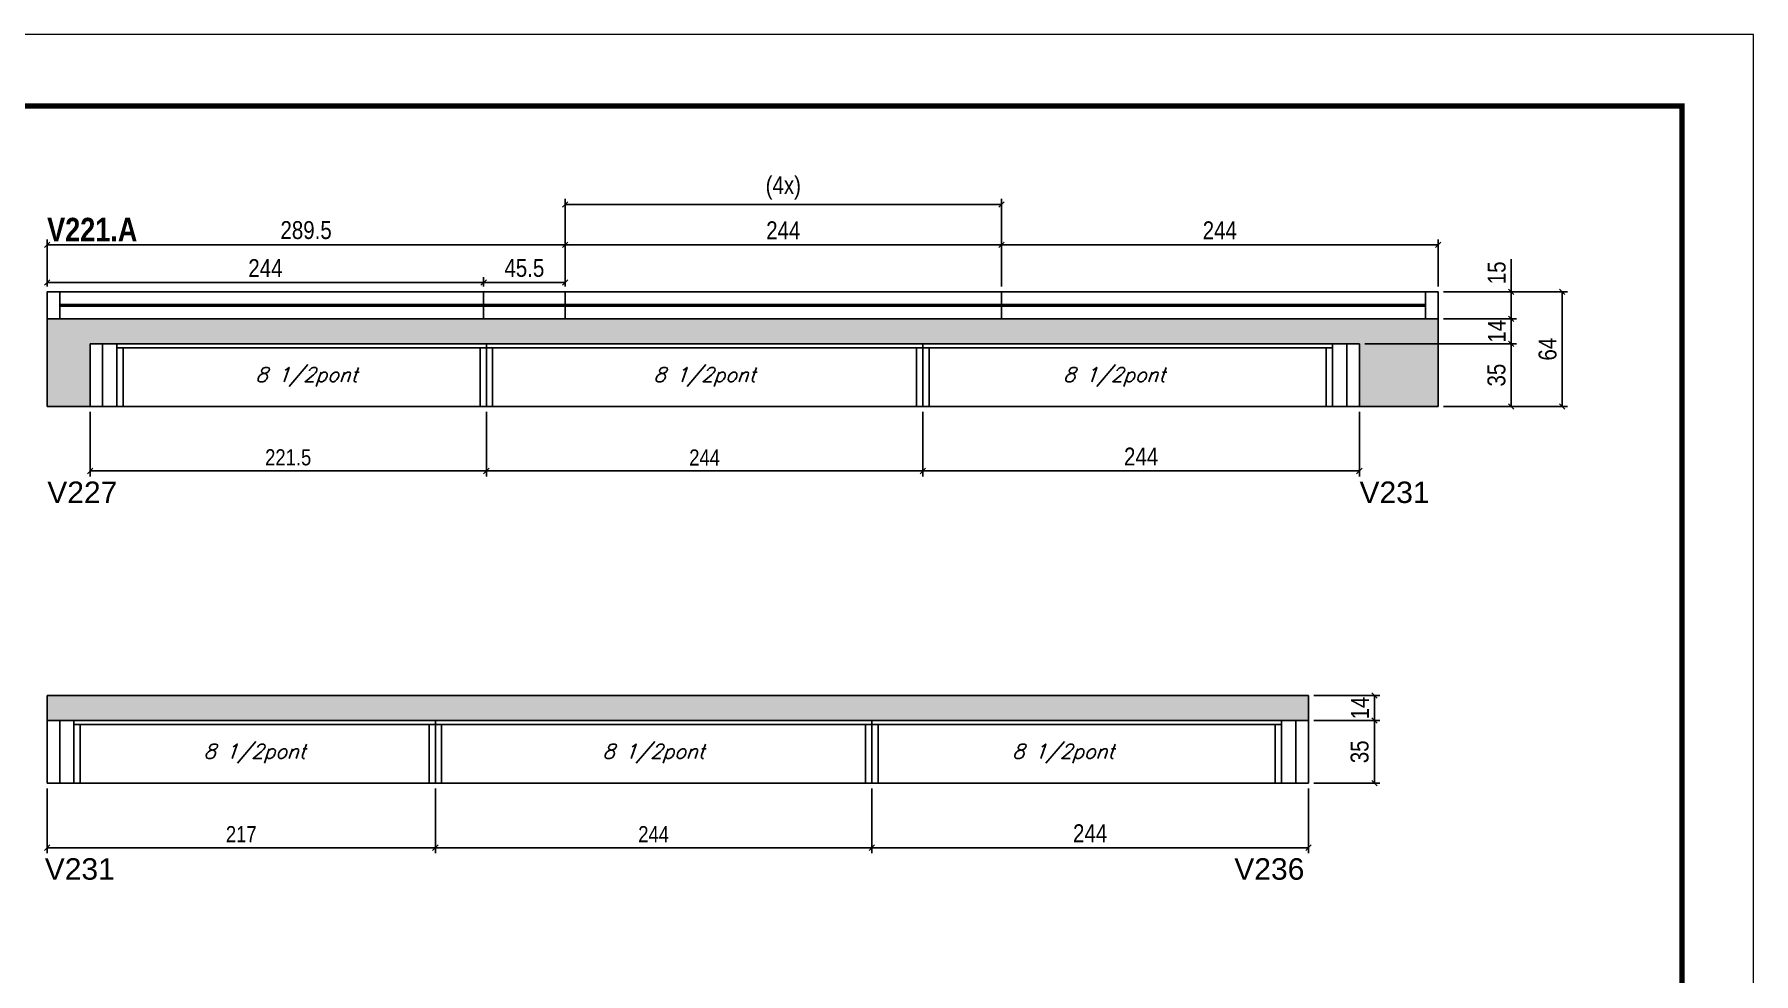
# Model space of a CAD drawing. Extents: x 2603 to 22413, y 1253 to 30260.
# Drawn here: x 7895 to 8856, y 22453 to 22978 of the extents above; entities that cross this region are included whole.
import ezdxf

# ---------------------------------------------------------------- set-up
doc = ezdxf.new("R2010")
doc.units = 0
doc.linetypes.add('DASHED', pattern=[0.75, 0.5, -0.25])
for name, color, linetype in [('5', 5, 'Continuous'), ('COTA', 241, 'Continuous'), ('NOMENCLATURA', 7, 'Continuous'), ('Painéis', 200, 'Continuous'), ('SARR_2.2x7', 40, 'Continuous'), ('SARR_3.5x7', 81, 'Continuous'), ('texto', 7, 'Continuous')]:
    doc.layers.add(name, color=color, linetype=linetype)
doc.layers.add('Folhas', color=255, linetype='Continuous', lineweight=9)
doc.layers.add('SARRAFO DE PRESSAO', color=251, linetype='DASHED', lineweight=9)
doc.styles.add('COTA TECNICA', font='techl___.ttf', dxfattribs={"height": 10})
doc.styles.add('COTA TECNICA-50', font='techl___.ttf', dxfattribs={"height": 9})
doc.styles.add('Romans', font='romans.shx')
doc.styles.get("Standard").update_dxf_attribs({"font": 'arial.ttf'})
doc.styles.add('TECNICA', font='techb___.ttf', dxfattribs={"height": 10})
doc.dimstyles.new('COTA PAINEL-50', dxfattribs={"dimtxt": 9, "dimasz": 3, "dimexe": 3, "dimexo": 3, "dimgap": 3, "dimtad": 1, "dimdec": 1, "dimzin": 12, "dimdsep": 46, "dimtxsty": 'COTA TECNICA-50', "dimblk1": 'OBLIQUE', "dimblk2": 'OBLIQUE', "dimsah": 1, "dimcen": 0.9, "dimclrd": 4, "dimclre": 4, "dimclrt": 240, "dimadec": 1, "dimazin": 3, "dimtfac": 1, "dimtdec": 1, "dimtmove": 0, "dimatfit": 3, "dimfxl": 1, "dimtolj": 1, "dimtzin": 12, "dimarcsym": 0})
doc.dimstyles.new('PAINEL', dxfattribs={"dimtxt": 10, "dimasz": 3, "dimexe": 3, "dimexo": 3, "dimgap": 3, "dimtad": 1, "dimdec": 1, "dimzin": 12, "dimdsep": 46, "dimtxsty": 'COTA TECNICA', "dimblk1": 'OBLIQUE', "dimblk2": 'OBLIQUE', "dimsah": 1, "dimcen": 0.9, "dimclrd": 4, "dimclre": 4, "dimclrt": 240, "dimadec": 1, "dimazin": 3, "dimtfac": 1, "dimtdec": 1, "dimtmove": 0, "dimatfit": 3, "dimfxl": 1, "dimtolj": 1, "dimtzin": 12, "dimarcsym": 0})

# ---------------------------------------------------------------- blocks, each defined once
blk = doc.blocks.new('9999999999')
at = {"layer": 'Folhas'}
blk.add_lwpolyline([(98138.98, 34190.21), (99623.98, 34190.21), (99623.98, 35240.21), (98138.98, 35240.21)], close=True, dxfattribs=at)
at = {"layer": 'Folhas', "color": 30, "const_width": 3}
blk.add_lwpolyline([(98213.98, 34230.21), (99583.98, 34230.21), (99583.98, 35200.21), (98213.98, 35200.21)], close=True, dxfattribs=at)
blk = doc.blocks.new('_Oblique')
at = {"color": 0, "linetype": 'ByBlock', "lineweight": -2}
blk.add_line((-0.5, -0.5), (0.5, 0.5), dxfattribs=at)
blk = doc.blocks.new('*D450')
at = {"layer": 'COTA', "color": 4, "linetype": 'ByBlock', "lineweight": -2, "transparency": 16777216}
for p, q in [((8148.07, 22766.76), (8148.07, 22730.67)), ((8392.07, 22766.76), (8392.07, 22730.67)), ((8392.07, 22733.67), (8148.07, 22733.67))]:
    blk.add_line(p, q, dxfattribs=at)
at = {"layer": 'Defpoints', "color": 0, "linetype": 'ByBlock', "transparency": 16777216}
for p in [(8148.07, 22769.76), (8392.07, 22769.76), (8148.07, 22733.67)]:
    blk.add_point(p, dxfattribs=at)
at = {"layer": 'COTA', "color": 4, "linetype": 'ByBlock', "lineweight": -2, "transparency": 16777216, "xscale": 3, "yscale": 3, "zscale": 3, "rotation": 180}
blk.add_blockref('_Oblique', (8148.07, 22733.67), dxfattribs=at)
at = {"layer": 'COTA', "color": 4, "linetype": 'ByBlock', "lineweight": -2, "transparency": 16777216, "xscale": 3, "yscale": 3, "zscale": 3}
blk.add_blockref('_Oblique', (8392.07, 22733.67), dxfattribs=at)
at = {"layer": 'COTA', "color": 240, "linetype": 'ByBlock', "transparency": 16777216, "insert": (8270.07, 22741.24), "char_height": 9, "attachment_point": 5, "style": 'COTA TECNICA-50'}
blk.add_mtext('\\A1;244', dxfattribs=at)
blk = doc.blocks.new('*D2461')
at = {"layer": 'COTA', "color": 4, "linetype": 'ByBlock', "lineweight": -2, "transparency": 16777216}
for p, q in [((7926.57, 22766.76), (7926.57, 22730.67)), ((8148.07, 22766.76), (8148.07, 22730.67)), ((8148.07, 22733.67), (7926.57, 22733.67))]:
    blk.add_line(p, q, dxfattribs=at)
at = {"layer": 'Defpoints', "color": 0, "linetype": 'ByBlock', "transparency": 16777216}
for p in [(7926.57, 22769.76), (8148.07, 22769.76), (7926.57, 22733.67)]:
    blk.add_point(p, dxfattribs=at)
at = {"layer": 'COTA', "color": 4, "linetype": 'ByBlock', "lineweight": -2, "transparency": 16777216, "xscale": 3, "yscale": 3, "zscale": 3, "rotation": 180}
blk.add_blockref('_Oblique', (7926.57, 22733.67), dxfattribs=at)
at = {"layer": 'COTA', "color": 4, "linetype": 'ByBlock', "lineweight": -2, "transparency": 16777216, "xscale": 3, "yscale": 3, "zscale": 3}
blk.add_blockref('_Oblique', (8148.07, 22733.67), dxfattribs=at)
at = {"layer": 'COTA', "color": 240, "linetype": 'ByBlock', "transparency": 16777216, "insert": (8037.32, 22741.27), "char_height": 9, "attachment_point": 5, "style": 'COTA TECNICA-50'}
blk.add_mtext('\\A1;221.5', dxfattribs=at)
blk = doc.blocks.new('*D2462')
at = {"layer": 'COTA', "color": 4, "linetype": 'ByBlock', "lineweight": -2, "transparency": 16777216}
for p, q in [((8392.07, 22766.76), (8392.07, 22730.67)), ((8636.07, 22766.76), (8636.07, 22730.67)), ((8392.07, 22733.67), (8636.07, 22733.67))]:
    blk.add_line(p, q, dxfattribs=at)
at = {"layer": 'Defpoints', "color": 0, "linetype": 'ByBlock', "transparency": 16777216}
for p in [(8392.07, 22769.76), (8636.07, 22769.76), (8636.07, 22733.67)]:
    blk.add_point(p, dxfattribs=at)
at = {"layer": 'COTA', "color": 4, "linetype": 'ByBlock', "lineweight": -2, "transparency": 16777216, "xscale": 3, "yscale": 3, "zscale": 3, "rotation": 180}
blk.add_blockref('_Oblique', (8392.07, 22733.67), dxfattribs=at)
at = {"layer": 'COTA', "color": 4, "linetype": 'ByBlock', "lineweight": -2, "transparency": 16777216, "xscale": 3, "yscale": 3, "zscale": 3}
blk.add_blockref('_Oblique', (8636.07, 22733.67), dxfattribs=at)
at = {"layer": 'COTA', "color": 240, "linetype": 'ByBlock', "transparency": 16777216, "insert": (8514.07, 22741.75), "char_height": 10, "attachment_point": 5, "style": 'COTA TECNICA'}
blk.add_mtext('\\A1;244', dxfattribs=at)
blk = doc.blocks.new('*D451')
at = {"layer": 'COTA', "color": 4, "linetype": 'ByBlock', "lineweight": -2, "transparency": 16777216}
for p, q in [((8119.57, 22556.2), (8119.57, 22520.12)), ((8363.57, 22556.2), (8363.57, 22520.12)), ((8363.57, 22523.12), (8119.57, 22523.12))]:
    blk.add_line(p, q, dxfattribs=at)
at = {"layer": 'Defpoints', "color": 0, "linetype": 'ByBlock', "transparency": 16777216}
for p in [(8119.57, 22559.2), (8363.57, 22559.2), (8119.57, 22523.12)]:
    blk.add_point(p, dxfattribs=at)
at = {"layer": 'COTA', "color": 4, "linetype": 'ByBlock', "lineweight": -2, "transparency": 16777216, "xscale": 3, "yscale": 3, "zscale": 3, "rotation": 180}
blk.add_blockref('_Oblique', (8119.57, 22523.12), dxfattribs=at)
at = {"layer": 'COTA', "color": 4, "linetype": 'ByBlock', "lineweight": -2, "transparency": 16777216, "xscale": 3, "yscale": 3, "zscale": 3}
blk.add_blockref('_Oblique', (8363.57, 22523.12), dxfattribs=at)
at = {"layer": 'COTA', "color": 240, "linetype": 'ByBlock', "transparency": 16777216, "insert": (8241.57, 22530.68), "char_height": 9, "attachment_point": 5, "style": 'COTA TECNICA-50'}
blk.add_mtext('\\A1;244', dxfattribs=at)
blk = doc.blocks.new('*D2463')
at = {"layer": 'COTA', "color": 4, "linetype": 'ByBlock', "lineweight": -2, "transparency": 16777216}
for p, q in [((7902.57, 22556.2), (7902.57, 22520.12)), ((8119.57, 22556.2), (8119.57, 22520.12)), ((8119.57, 22523.12), (7902.57, 22523.12))]:
    blk.add_line(p, q, dxfattribs=at)
at = {"layer": 'Defpoints', "color": 0, "linetype": 'ByBlock', "transparency": 16777216}
for p in [(7902.57, 22559.2), (8119.57, 22559.2), (7902.57, 22523.12)]:
    blk.add_point(p, dxfattribs=at)
at = {"layer": 'COTA', "color": 4, "linetype": 'ByBlock', "lineweight": -2, "transparency": 16777216, "xscale": 3, "yscale": 3, "zscale": 3, "rotation": 180}
blk.add_blockref('_Oblique', (7902.57, 22523.12), dxfattribs=at)
at = {"layer": 'COTA', "color": 4, "linetype": 'ByBlock', "lineweight": -2, "transparency": 16777216, "xscale": 3, "yscale": 3, "zscale": 3}
blk.add_blockref('_Oblique', (8119.57, 22523.12), dxfattribs=at)
at = {"layer": 'COTA', "color": 240, "linetype": 'ByBlock', "transparency": 16777216, "insert": (8011.07, 22530.68), "char_height": 9, "attachment_point": 5, "style": 'COTA TECNICA-50'}
blk.add_mtext('\\A1;217', dxfattribs=at)
blk = doc.blocks.new('*D2464')
at = {"layer": 'COTA', "color": 4, "linetype": 'ByBlock', "lineweight": -2, "transparency": 16777216}
for p, q in [((8363.57, 22556.2), (8363.57, 22520.12)), ((8607.57, 22556.2), (8607.57, 22520.12)), ((8363.57, 22523.12), (8607.57, 22523.12))]:
    blk.add_line(p, q, dxfattribs=at)
at = {"layer": 'Defpoints', "color": 0, "linetype": 'ByBlock', "transparency": 16777216}
for p in [(8363.57, 22559.2), (8607.57, 22559.2), (8607.57, 22523.12)]:
    blk.add_point(p, dxfattribs=at)
at = {"layer": 'COTA', "color": 4, "linetype": 'ByBlock', "lineweight": -2, "transparency": 16777216, "xscale": 3, "yscale": 3, "zscale": 3, "rotation": 180}
blk.add_blockref('_Oblique', (8363.57, 22523.12), dxfattribs=at)
at = {"layer": 'COTA', "color": 4, "linetype": 'ByBlock', "lineweight": -2, "transparency": 16777216, "xscale": 3, "yscale": 3, "zscale": 3}
blk.add_blockref('_Oblique', (8607.57, 22523.12), dxfattribs=at)
at = {"layer": 'COTA', "color": 240, "linetype": 'ByBlock', "transparency": 16777216, "insert": (8485.57, 22531.19), "char_height": 10, "attachment_point": 5, "style": 'COTA TECNICA'}
blk.add_mtext('\\A1;244', dxfattribs=at)
blk = doc.blocks.new('*D2465')
at = {"layer": 'COTA', "color": 4, "linetype": 'ByBlock', "lineweight": -2, "transparency": 16777216}
for p, q in [((8610.57, 22594.2), (8647.47, 22594.2)), ((8644.47, 22594.2), (8644.47, 22559.2)), ((8610.57, 22559.2), (8647.47, 22559.2))]:
    blk.add_line(p, q, dxfattribs=at)
at = {"layer": 'Defpoints', "color": 0, "linetype": 'ByBlock', "transparency": 16777216}
for p in [(8607.57, 22594.2), (8607.57, 22559.2), (8644.47, 22559.2)]:
    blk.add_point(p, dxfattribs=at)
at = {"layer": 'COTA', "color": 4, "linetype": 'ByBlock', "lineweight": -2, "transparency": 16777216, "xscale": 3, "yscale": 3, "zscale": 3}
for p, rotation in [((8644.47, 22594.2), 90), ((8644.47, 22559.2), 270)]:
    blk.add_blockref('_Oblique', p, dxfattribs=dict(at, rotation=rotation))
at = {"layer": 'COTA', "color": 240, "linetype": 'ByBlock', "transparency": 16777216, "insert": (8636.26, 22576.7), "char_height": 10, "attachment_point": 5, "rotation": 90, "style": 'COTA TECNICA'}
blk.add_mtext('\\A1;35', dxfattribs=at)
blk = doc.blocks.new('*D2466')
at = {"layer": 'COTA', "color": 4, "linetype": 'ByBlock', "lineweight": -2, "transparency": 16777216}
for p, q in [((8610.57, 22608.2), (8647.47, 22608.2)), ((8644.47, 22594.2), (8644.47, 22608.2)), ((8610.57, 22594.2), (8647.47, 22594.2))]:
    blk.add_line(p, q, dxfattribs=at)
at = {"layer": 'Defpoints', "color": 0, "linetype": 'ByBlock', "transparency": 16777216}
for p in [(8607.57, 22608.2), (8644.47, 22608.2), (8607.57, 22594.2)]:
    blk.add_point(p, dxfattribs=at)
at = {"layer": 'COTA', "color": 4, "linetype": 'ByBlock', "lineweight": -2, "transparency": 16777216, "xscale": 3, "yscale": 3, "zscale": 3}
for p, rotation in [((8644.47, 22608.2), 90), ((8644.47, 22594.2), 270)]:
    blk.add_blockref('_Oblique', p, dxfattribs=dict(at, rotation=rotation))
at = {"layer": 'COTA', "color": 240, "linetype": 'ByBlock', "transparency": 16777216, "insert": (8636.4, 22601.2), "char_height": 10, "attachment_point": 5, "rotation": 90, "style": 'COTA TECNICA'}
blk.add_mtext('\\A1;14', dxfattribs=at)
blk = doc.blocks.new('*D2520')
at = {"layer": 'COTA', "color": 4, "linetype": 'ByBlock', "lineweight": -2, "transparency": 16777216}
for p, q in [((8192.07, 22836.76), (8192.07, 22863.14)), ((8436.07, 22836.76), (8436.07, 22863.14)), ((8192.07, 22860.14), (8436.07, 22860.14))]:
    blk.add_line(p, q, dxfattribs=at)
at = {"layer": 'Defpoints', "color": 0, "linetype": 'ByBlock', "transparency": 16777216}
for p in [(8436.07, 22860.14), (8192.07, 22833.76), (8436.07, 22833.76)]:
    blk.add_point(p, dxfattribs=at)
at = {"layer": 'COTA', "color": 4, "linetype": 'ByBlock', "lineweight": -2, "transparency": 16777216, "xscale": 3, "yscale": 3, "zscale": 3, "rotation": 180}
blk.add_blockref('_Oblique', (8192.07, 22860.14), dxfattribs=at)
at = {"layer": 'COTA', "color": 4, "linetype": 'ByBlock', "lineweight": -2, "transparency": 16777216, "xscale": 3, "yscale": 3, "zscale": 3}
blk.add_blockref('_Oblique', (8436.07, 22860.14), dxfattribs=at)
at = {"layer": 'COTA', "color": 240, "linetype": 'ByBlock', "transparency": 16777216, "insert": (8314.07, 22868.21), "char_height": 10, "attachment_point": 5, "style": 'COTA TECNICA'}
blk.add_mtext('\\A1;244', dxfattribs=at)
blk = doc.blocks.new('*D2521')
at = {"layer": 'COTA', "color": 4, "linetype": 'ByBlock', "lineweight": -2, "transparency": 16777216}
for p, q in [((8192.07, 22836.76), (8192.07, 22885.71)), ((8192.07, 22882.71), (8436.07, 22882.71)), ((8436.07, 22836.76), (8436.07, 22885.71))]:
    blk.add_line(p, q, dxfattribs=at)
at = {"layer": 'Defpoints', "color": 0, "linetype": 'ByBlock', "transparency": 16777216}
for p in [(8436.07, 22882.71), (8192.07, 22833.76), (8436.07, 22833.76)]:
    blk.add_point(p, dxfattribs=at)
at = {"layer": 'COTA', "color": 4, "linetype": 'ByBlock', "lineweight": -2, "transparency": 16777216, "xscale": 3, "yscale": 3, "zscale": 3, "rotation": 180}
blk.add_blockref('_Oblique', (8192.07, 22882.71), dxfattribs=at)
at = {"layer": 'COTA', "color": 4, "linetype": 'ByBlock', "lineweight": -2, "transparency": 16777216, "xscale": 3, "yscale": 3, "zscale": 3}
blk.add_blockref('_Oblique', (8436.07, 22882.71), dxfattribs=at)
at = {"layer": 'COTA', "color": 240, "linetype": 'ByBlock', "transparency": 16777216, "insert": (8314.07, 22891.93), "char_height": 10, "attachment_point": 5, "style": 'COTA TECNICA'}
blk.add_mtext('\\A1;(4x)', dxfattribs=at)
blk = doc.blocks.new('*D2522')
at = {"layer": 'COTA', "color": 4, "linetype": 'ByBlock', "lineweight": -2, "transparency": 16777216}
for p, q in [((7902.57, 22836.76), (7902.57, 22863.14)), ((8192.07, 22836.76), (8192.07, 22863.14)), ((7902.57, 22860.14), (8192.07, 22860.14))]:
    blk.add_line(p, q, dxfattribs=at)
at = {"layer": 'Defpoints', "color": 0, "linetype": 'ByBlock', "transparency": 16777216}
for p in [(8192.07, 22860.14), (7902.57, 22833.76), (8192.07, 22833.76)]:
    blk.add_point(p, dxfattribs=at)
at = {"layer": 'COTA', "color": 4, "linetype": 'ByBlock', "lineweight": -2, "transparency": 16777216, "xscale": 3, "yscale": 3, "zscale": 3, "rotation": 180}
blk.add_blockref('_Oblique', (7902.57, 22860.14), dxfattribs=at)
at = {"layer": 'COTA', "color": 4, "linetype": 'ByBlock', "lineweight": -2, "transparency": 16777216, "xscale": 3, "yscale": 3, "zscale": 3}
blk.add_blockref('_Oblique', (8192.07, 22860.14), dxfattribs=at)
at = {"layer": 'COTA', "color": 240, "linetype": 'ByBlock', "transparency": 16777216, "insert": (8047.32, 22868.28), "char_height": 10, "attachment_point": 5, "style": 'COTA TECNICA'}
blk.add_mtext('\\A1;289.5', dxfattribs=at)
blk = doc.blocks.new('*D2523')
at = {"layer": 'COTA', "color": 4, "linetype": 'ByBlock', "lineweight": -2, "transparency": 16777216}
for p, q in [((7902.57, 22836.76), (7902.57, 22842.02)), ((7902.57, 22839.02), (8146.57, 22839.02)), ((8146.57, 22836.76), (8146.57, 22842.02))]:
    blk.add_line(p, q, dxfattribs=at)
at = {"layer": 'Defpoints', "color": 0, "linetype": 'ByBlock', "transparency": 16777216}
for p in [(8146.57, 22839.02), (7902.57, 22833.76), (8146.57, 22833.76)]:
    blk.add_point(p, dxfattribs=at)
at = {"layer": 'COTA', "color": 4, "linetype": 'ByBlock', "lineweight": -2, "transparency": 16777216, "xscale": 3, "yscale": 3, "zscale": 3, "rotation": 180}
blk.add_blockref('_Oblique', (7902.57, 22839.02), dxfattribs=at)
at = {"layer": 'COTA', "color": 4, "linetype": 'ByBlock', "lineweight": -2, "transparency": 16777216, "xscale": 3, "yscale": 3, "zscale": 3}
blk.add_blockref('_Oblique', (8146.57, 22839.02), dxfattribs=at)
at = {"layer": 'COTA', "color": 240, "linetype": 'ByBlock', "transparency": 16777216, "insert": (8024.57, 22847.09), "char_height": 10, "attachment_point": 5, "style": 'COTA TECNICA'}
blk.add_mtext('\\A1;244', dxfattribs=at)
blk = doc.blocks.new('*D2524')
at = {"layer": 'COTA', "color": 4, "linetype": 'ByBlock', "lineweight": -2, "transparency": 16777216}
for p, q in [((8146.57, 22836.76), (8146.57, 22842.02)), ((8146.57, 22839.02), (8192.07, 22839.02)), ((8192.07, 22836.76), (8192.07, 22842.02))]:
    blk.add_line(p, q, dxfattribs=at)
at = {"layer": 'Defpoints', "color": 0, "linetype": 'ByBlock', "transparency": 16777216}
for p in [(8192.07, 22839.02), (8146.57, 22833.76), (8192.07, 22833.76)]:
    blk.add_point(p, dxfattribs=at)
at = {"layer": 'COTA', "color": 4, "linetype": 'ByBlock', "lineweight": -2, "transparency": 16777216, "xscale": 3, "yscale": 3, "zscale": 3, "rotation": 180}
blk.add_blockref('_Oblique', (8146.57, 22839.02), dxfattribs=at)
at = {"layer": 'COTA', "color": 4, "linetype": 'ByBlock', "lineweight": -2, "transparency": 16777216, "xscale": 3, "yscale": 3, "zscale": 3}
blk.add_blockref('_Oblique', (8192.07, 22839.02), dxfattribs=at)
at = {"layer": 'COTA', "color": 240, "linetype": 'ByBlock', "transparency": 16777216, "insert": (8169.32, 22847.13), "char_height": 10, "attachment_point": 5, "style": 'COTA TECNICA'}
blk.add_mtext('\\A1;45.5', dxfattribs=at)
blk = doc.blocks.new('*D2525')
at = {"layer": 'COTA', "color": 4, "linetype": 'ByBlock', "lineweight": -2, "transparency": 16777216}
for p, q in [((8436.07, 22836.76), (8436.07, 22863.14)), ((8680.07, 22836.76), (8680.07, 22863.14)), ((8436.07, 22860.14), (8680.07, 22860.14))]:
    blk.add_line(p, q, dxfattribs=at)
at = {"layer": 'Defpoints', "color": 0, "linetype": 'ByBlock', "transparency": 16777216}
for p in [(8680.07, 22860.14), (8436.07, 22833.76), (8680.07, 22833.76)]:
    blk.add_point(p, dxfattribs=at)
at = {"layer": 'COTA', "color": 4, "linetype": 'ByBlock', "lineweight": -2, "transparency": 16777216, "xscale": 3, "yscale": 3, "zscale": 3, "rotation": 180}
blk.add_blockref('_Oblique', (8436.07, 22860.14), dxfattribs=at)
at = {"layer": 'COTA', "color": 4, "linetype": 'ByBlock', "lineweight": -2, "transparency": 16777216, "xscale": 3, "yscale": 3, "zscale": 3}
blk.add_blockref('_Oblique', (8680.07, 22860.14), dxfattribs=at)
at = {"layer": 'COTA', "color": 240, "linetype": 'ByBlock', "transparency": 16777216, "insert": (8558.07, 22868.21), "char_height": 10, "attachment_point": 5, "style": 'COTA TECNICA'}
blk.add_mtext('\\A1;244', dxfattribs=at)
blk = doc.blocks.new('*D2526')
at = {"layer": 'COTA', "color": 4, "linetype": 'ByBlock', "lineweight": -2, "transparency": 16777216}
for p, q in [((8639.07, 22804.76), (8723.99, 22804.76)), ((8720.99, 22769.76), (8720.99, 22804.76)), ((8683.07, 22769.76), (8723.99, 22769.76))]:
    blk.add_line(p, q, dxfattribs=at)
at = {"layer": 'Defpoints', "color": 0, "linetype": 'ByBlock', "transparency": 16777216}
for p in [(8636.07, 22804.76), (8720.99, 22804.76), (8680.07, 22769.76)]:
    blk.add_point(p, dxfattribs=at)
at = {"layer": 'COTA', "color": 4, "linetype": 'ByBlock', "lineweight": -2, "transparency": 16777216, "xscale": 3, "yscale": 3, "zscale": 3}
for p, rotation in [((8720.99, 22804.76), 90), ((8720.99, 22769.76), 270)]:
    blk.add_blockref('_Oblique', p, dxfattribs=dict(at, rotation=rotation))
at = {"layer": 'COTA', "color": 240, "linetype": 'ByBlock', "transparency": 16777216, "insert": (8712.77, 22787.26), "char_height": 10, "attachment_point": 5, "rotation": 90, "style": 'COTA TECNICA'}
blk.add_mtext('\\A1;35', dxfattribs=at)
blk = doc.blocks.new('*D2527')
at = {"layer": 'COTA', "color": 4, "linetype": 'ByBlock', "lineweight": -2, "transparency": 16777216}
for p, q in [((8683.07, 22818.76), (8723.99, 22818.76)), ((8720.99, 22804.76), (8720.99, 22818.76)), ((8639.07, 22804.76), (8723.99, 22804.76))]:
    blk.add_line(p, q, dxfattribs=at)
at = {"layer": 'Defpoints', "color": 0, "linetype": 'ByBlock', "transparency": 16777216}
for p in [(8680.07, 22818.76), (8720.99, 22818.76), (8636.07, 22804.76)]:
    blk.add_point(p, dxfattribs=at)
at = {"layer": 'COTA', "color": 4, "linetype": 'ByBlock', "lineweight": -2, "transparency": 16777216, "xscale": 3, "yscale": 3, "zscale": 3}
for p, rotation in [((8720.99, 22818.76), 90), ((8720.99, 22804.76), 270)]:
    blk.add_blockref('_Oblique', p, dxfattribs=dict(at, rotation=rotation))
at = {"layer": 'COTA', "color": 240, "linetype": 'ByBlock', "transparency": 16777216, "insert": (8712.92, 22811.76), "char_height": 10, "attachment_point": 5, "rotation": 90, "style": 'COTA TECNICA'}
blk.add_mtext('\\A1;14', dxfattribs=at)
blk = doc.blocks.new('*D2528')
at = {"layer": 'COTA', "color": 4, "linetype": 'ByBlock', "lineweight": -2, "transparency": 16777216}
for p, q in [((8720.99, 22833.76), (8720.99, 22852.13)), ((8683.07, 22833.76), (8723.99, 22833.76)), ((8720.99, 22818.76), (8720.99, 22833.76)), ((8683.07, 22818.76), (8723.99, 22818.76))]:
    blk.add_line(p, q, dxfattribs=at)
at = {"layer": 'Defpoints', "color": 0, "linetype": 'ByBlock', "transparency": 16777216}
for p in [(8680.07, 22833.76), (8720.99, 22833.76), (8680.07, 22818.76)]:
    blk.add_point(p, dxfattribs=at)
at = {"layer": 'COTA', "color": 4, "linetype": 'ByBlock', "lineweight": -2, "transparency": 16777216, "xscale": 3, "yscale": 3, "zscale": 3}
for p, rotation in [((8720.99, 22833.76), 90), ((8720.99, 22818.76), 270)]:
    blk.add_blockref('_Oblique', p, dxfattribs=dict(at, rotation=rotation))
at = {"layer": 'COTA', "color": 240, "linetype": 'ByBlock', "transparency": 16777216, "insert": (8712.88, 22844.45), "char_height": 10, "attachment_point": 5, "rotation": 90, "style": 'COTA TECNICA'}
blk.add_mtext('\\A1;15', dxfattribs=at)
blk = doc.blocks.new('*D2529')
at = {"layer": 'COTA', "color": 4, "linetype": 'ByBlock', "lineweight": -2, "transparency": 16777216}
for p, q in [((8683.07, 22833.76), (8752.46, 22833.76)), ((8749.46, 22769.76), (8749.46, 22833.76)), ((8683.07, 22769.76), (8752.46, 22769.76))]:
    blk.add_line(p, q, dxfattribs=at)
at = {"layer": 'Defpoints', "color": 0, "linetype": 'ByBlock', "transparency": 16777216}
for p in [(8680.07, 22833.76), (8749.46, 22833.76), (8680.07, 22769.76)]:
    blk.add_point(p, dxfattribs=at)
at = {"layer": 'COTA', "color": 4, "linetype": 'ByBlock', "lineweight": -2, "transparency": 16777216, "xscale": 3, "yscale": 3, "zscale": 3}
for p, rotation in [((8749.46, 22833.76), 90), ((8749.46, 22769.76), 270)]:
    blk.add_blockref('_Oblique', p, dxfattribs=dict(at, rotation=rotation))
at = {"layer": 'COTA', "color": 240, "linetype": 'ByBlock', "transparency": 16777216, "insert": (8741.35, 22801.76), "char_height": 10, "attachment_point": 5, "rotation": 90, "style": 'COTA TECNICA'}
blk.add_mtext('\\A1;64', dxfattribs=at)

msp = doc.modelspace()

# ---------------------------------------------------------------- hatches: boundary and pattern name
at = {"layer": 'COTA', "linetype": 'ByBlock'}
h = msp.add_hatch(dxfattribs=at)
h.set_pattern_fill('AR-CONC', color=256, scale=0.03)
h.set_pattern_definition([(50, (-126418.0314, -5371.0305), (5.46554007, -0.47817257), [0.5715, -6.2865]), (355, (-126418.0314, -5371.0305), (-1.05730264, 5.73170536), [0.4572, -5.02921753]), (100.4514447, (-126417.576, -5371.0704), (4.40823741, 5.25353256), [0.48570026, -5.34270734]), (46.1842, (-126418.0314, -5369.5065), (8.13237123, -1.26126984), [0.85725, -9.42975]), (96.6355576, (-126417.354, -5369.612), (7.122124, 7.42278374), [0.7285507, -8.01406824]), (351.184151, (-126418.031, -5369.5065), (7.122124, 7.42278374), [0.685799, -7.54379196]), (21, (-126417.2694, -5369.8875), (4.54843174, -3.06795595), [0.5715, -6.2865]), (326, (-126417.2694, -5369.8875), (1.85406085, 5.52563898), [0.4572, -5.0292]), (71.451445, (-126416.8904, -5370.143), (6.40249258, 2.45768307), [0.48570026, -5.34269813]), (37.5, (-126418.0314, -5371.0305), (0.092658098, 2.536651166), [0, -4.96824, 0, -5.1054, 0, -5.04825]), (7.5, (-126418.0314, -5371.0305), (2.004589875, 3.005417245), [0, -2.91084, 0, -4.85394, 0, -1.92405]), (327.5, (-126419.7307, -5371.0305), (4.067717855, -0.17186232), [0, -1.905, 0, -5.9436, 0, -7.8867]), (317.5, (-126420.4927, -5371.0305), (4.44387544, 0.76279473), [0, -2.4765, 0, -3.94716, 0, -5.6007])])
h.paths.add_polyline_path([(8680.07, 22818.76), (7902.57, 22818.76), (7902.57, 22769.76), (7926.57, 22769.76), (7926.57, 22804.76), (8636.07, 22804.76), (8636.07, 22769.76), (8680.07, 22769.76)])
h = msp.add_hatch(dxfattribs=at)
h.set_pattern_fill('AR-CONC', color=256, scale=0.03)
h.set_pattern_definition([(50, (-126418.0314, -5403.8644), (5.46554007, -0.47817257), [0.5715, -6.2865]), (355, (-126418.0314, -5403.8644), (-1.05730264, 5.73170536), [0.4572, -5.02921753]), (100.4514447, (-126417.576, -5403.9043), (4.40823741, 5.25353256), [0.48570026, -5.34270734]), (46.1842, (-126418.0314, -5402.3404), (8.13237123, -1.26126984), [0.85725, -9.42975]), (96.6355576, (-126417.354, -5402.4455), (7.122124, 7.42278374), [0.7285507, -8.01406824]), (351.184151, (-126418.031, -5402.3404), (7.122124, 7.42278374), [0.685799, -7.54379196]), (21, (-126417.2694, -5402.7214), (4.54843174, -3.06795595), [0.5715, -6.2865]), (326, (-126417.2694, -5402.7214), (1.85406085, 5.52563898), [0.4572, -5.0292]), (71.451445, (-126416.8904, -5402.977), (6.40249258, 2.45768307), [0.48570026, -5.34269813]), (37.5, (-126418.0314, -5403.8644), (0.092658098, 2.536651166), [0, -4.96824, 0, -5.1054, 0, -5.04825]), (7.5, (-126418.0314, -5403.8644), (2.004589875, 3.005417245), [0, -2.91084, 0, -4.85394, 0, -1.92405]), (327.5, (-126419.7307, -5403.8644), (4.067717855, -0.17186232), [0, -1.905, 0, -5.9436, 0, -7.8867]), (317.5, (-126420.4927, -5403.8644), (4.44387544, 0.76279473), [0, -2.4765, 0, -3.94716, 0, -5.6007])])
h.paths.add_polyline_path([(8607.57, 22594.2), (8607.57, 22608.2), (7902.57, 22608.2), (7902.57, 22594.2)])

# ---------------------------------------------------------------- linework, layer by layer
for p, q in [((7902.57, 22818.76), (7902.57, 22769.76)), ((8680.07, 22818.76), (8680.07, 22769.76)), ((7926.57, 22769.76), (7902.57, 22769.76)), ((8680.07, 22769.76), (8636.07, 22769.76)), ((7902.57, 22608.2), (7902.57, 22594.2)), ((8607.57, 22608.2), (7902.57, 22608.2)), ((8607.57, 22608.2), (8607.57, 22594.2))]:
    msp.add_line(p, q, dxfattribs=at)
at = {"layer": 'Painéis', "linetype": 'Continuous'}
for p, q in [((8146.57, 22818.76), (8146.57, 22833.76)), ((8192.07, 22818.76), (8192.07, 22833.76)), ((8436.07, 22818.76), (8436.07, 22833.76)), ((7926.57, 22804.76), (7926.57, 22769.76)), ((8636.07, 22804.76), (7926.57, 22804.76)), ((8148.07, 22769.76), (8148.07, 22804.76)), ((8392.07, 22769.76), (8392.07, 22804.76)), ((8636.07, 22769.76), (8636.07, 22804.76)), ((7926.57, 22769.76), (8636.07, 22769.76)), ((7902.57, 22594.2), (7902.57, 22559.2)), ((8607.57, 22594.2), (7902.57, 22594.2)), ((8119.57, 22559.2), (8119.57, 22594.2)), ((8363.57, 22559.2), (8363.57, 22594.2)), ((8607.57, 22559.2), (8607.57, 22594.2)), ((7902.57, 22559.2), (8607.57, 22559.2))]:
    msp.add_line(p, q, dxfattribs=at)
msp.add_lwpolyline([(7902.57, 22818.76), (8680.07, 22818.76), (8680.07, 22833.76), (7902.57, 22833.76)], close=True, dxfattribs=at)
at = {"layer": 'SARR_2.2x7', "linetype": 'Continuous'}
for p, q in [((7909.57, 22818.76), (7909.57, 22833.76)), ((7909.57, 22826.76), (8192.07, 22826.76)), ((7909.57, 22825.76), (8192.07, 22825.76)), ((8192.07, 22826.76), (8436.07, 22826.76)), ((8192.07, 22825.76), (8436.07, 22825.76)), ((8673.07, 22826.76), (8436.07, 22826.76)), ((8673.07, 22825.76), (8436.07, 22825.76)), ((8673.07, 22818.76), (8673.07, 22833.76)), ((7933.57, 22804.76), (7933.57, 22769.76)), ((8148.07, 22802.56), (7941.57, 22802.56)), ((8392.07, 22802.56), (8148.07, 22802.56)), ((8621.07, 22802.56), (8392.07, 22802.56)), ((8629.07, 22804.76), (8629.07, 22769.76)), ((7909.57, 22594.2), (7909.57, 22559.2)), ((8600.57, 22594.2), (8600.57, 22559.2)), ((8119.57, 22592), (7917.57, 22592)), ((8363.57, 22592), (8119.57, 22592)), ((8592.57, 22592), (8363.57, 22592))]:
    msp.add_line(p, q, dxfattribs=at)
at = {"layer": 'SARR_3.5x7'}
for p, q in [((7941.57, 22804.76), (7941.57, 22769.76)), ((7945.07, 22802.56), (7945.07, 22769.76)), ((8144.57, 22802.56), (8144.57, 22769.76)), ((8151.57, 22802.56), (8151.57, 22769.76)), ((8388.57, 22802.56), (8388.57, 22769.76)), ((8395.57, 22802.56), (8395.57, 22769.76)), ((8617.57, 22802.56), (8617.57, 22769.76)), ((8621.07, 22804.76), (8621.07, 22769.76)), ((7917.57, 22594.2), (7917.57, 22559.2)), ((8592.57, 22594.2), (8592.57, 22559.2)), ((7921.07, 22592), (7921.07, 22559.2)), ((8116.07, 22592), (8116.07, 22559.2)), ((8123.07, 22592), (8123.07, 22559.2)), ((8360.07, 22592), (8360.07, 22559.2)), ((8367.07, 22592), (8367.07, 22559.2)), ((8589.07, 22592), (8589.07, 22559.2))]:
    msp.add_line(p, q, dxfattribs=at)

# ---------------------------------------------------------------- block references
at = {"layer": 'SARRAFO DE PRESSAO', "color": 6, "linetype": 'ByBlock'}
msp.add_blockref('9999999999', (-90767.51, -12262.48), dxfattribs=at)

# ---------------------------------------------------------------- texts
at = {"layer": '5', "linetype": 'Continuous'}
for s, rotation, p in [('V227', 0.00004, (7902.66, 22715.78)), ('V231', 0.00004, (8636.18, 22715.78)), ('V231', 359.99996, (7901.24, 22505.22)), ('V236', 359.99996, (8566.19, 22505.22))]:
    msp.add_text(s, height=12, rotation=rotation, dxfattribs=at).set_placement(p)
at = {"layer": 'NOMENCLATURA', "style": 'TECNICA'}
msp.add_text('V221.A', height=13.2, dxfattribs=at).set_placement((7902.57, 22862))
at = {"layer": 'texto', "color": 2, "char_height": 8, "attachment_point": 5, "style": 'Romans'}
for insert in [(8047.57, 22786.26), (8270.07, 22786.26), (8499.07, 22786.26), (8018.57, 22575.7), (8241.57, 22575.7), (8470.57, 22575.7)]:
    msp.add_mtext('{\\Q19;\\C256;8 1/2pont}', dxfattribs=dict(at, insert=insert))

# ---------------------------------------------------------------- dimensions: what is measured, and where the dimension line sits
at = {"layer": 'COTA', "linetype": 'ByBlock'}
dim = msp.add_linear_dim(base=(8436.07, 22882.71), p1=(8192.07, 22833.76), p2=(8436.07, 22833.76), text='(4x)', dimstyle='PAINEL', dxfattribs=at)
dim.commit()
dim.dimension.update_dxf_attribs({"geometry": '*D2521', "text_midpoint": (8314.07, 22891.93)})
for base, p1, p2, picture, middle in [((8192.07, 22860.14), (7902.57, 22833.76), (8192.07, 22833.76), '*D2522', (8047.32, 22868.28)), ((8436.07, 22860.14), (8192.07, 22833.76), (8436.07, 22833.76), '*D2520', (8314.07, 22868.21)), ((8680.07, 22860.14), (8436.07, 22833.76), (8680.07, 22833.76), '*D2525', (8558.07, 22868.21)), ((8146.57, 22839.02), (7902.57, 22833.76), (8146.57, 22833.76), '*D2523', (8024.57, 22847.09)), ((8636.07, 22733.67), (8392.07, 22769.76), (8636.07, 22769.76), '*D2462', (8514.07, 22741.75)), ((8607.57, 22523.12), (8363.57, 22559.2), (8607.57, 22559.2), '*D2464', (8485.57, 22531.19))]:
    dim = msp.add_linear_dim(base=base, p1=p1, p2=p2, dimstyle='PAINEL', dxfattribs=at)
    dim.commit()
    dim.dimension.update_dxf_attribs({"geometry": picture, "text_midpoint": middle})
for base, p1, p2, dimstyle, override, picture, middle in [((8192.07, 22839.02), (8146.57, 22833.76), (8192.07, 22833.76), 'PAINEL', {"dimtmove": 1}, '*D2524', (8169.32, 22847.13)), ((8148.07, 22733.67), (8392.07, 22769.76), (8148.07, 22769.76), 'COTA PAINEL-50', {"dimarcsym": 1}, '*D450', (8270.07, 22741.24)), ((8119.57, 22523.12), (8363.57, 22559.2), (8119.57, 22559.2), 'COTA PAINEL-50', {"dimarcsym": 1}, '*D451', (8241.57, 22530.68))]:
    dim = msp.add_linear_dim(base=base, p1=p1, p2=p2, dimstyle=dimstyle, override=override, dxfattribs=at)
    dim.commit()
    dim.dimension.update_dxf_attribs({"geometry": picture, "text_midpoint": middle})
for base, p1, p2, picture, middle in [((8720.99, 22833.76), (8680.07, 22818.76), (8680.07, 22833.76), '*D2528', (8712.88, 22844.45)), ((8749.46, 22833.76), (8680.07, 22769.76), (8680.07, 22833.76), '*D2529', (8741.35, 22801.76)), ((8720.99, 22804.76), (8680.07, 22769.76), (8636.07, 22804.76), '*D2526', (8712.77, 22787.26)), ((8644.47, 22559.2), (8607.57, 22594.2), (8607.57, 22559.2), '*D2465', (8636.26, 22576.7))]:
    dim = msp.add_linear_dim(base=base, p1=p1, p2=p2, angle=90, dimstyle='PAINEL', dxfattribs=at)
    dim.commit()
    dim.dimension.update_dxf_attribs({"geometry": picture, "text_midpoint": middle})
for base, p1, p2, picture, middle in [((8720.99, 22818.76), (8636.07, 22804.76), (8680.07, 22818.76), '*D2527', (8720.99, 22811.76)), ((8644.47, 22608.2), (8607.57, 22594.2), (8607.57, 22608.2), '*D2466', (8644.47, 22601.2))]:
    dim = msp.add_linear_dim(base=base, p1=p1, p2=p2, angle=90, dimstyle='PAINEL', dxfattribs=at)
    dim.commit()
    dim.dimension.update_dxf_attribs({"geometry": picture, "text_midpoint": middle, "dimtype": 160})
for base, p1, p2, picture, middle in [((7926.57, 22733.67), (8148.07, 22769.76), (7926.57, 22769.76), '*D2461', (8037.32, 22741.27)), ((7902.57, 22523.12), (8119.57, 22559.2), (7902.57, 22559.2), '*D2463', (8011.07, 22530.68))]:
    dim = msp.add_linear_dim(base=base, p1=p1, p2=p2, angle=180, dimstyle='COTA PAINEL-50', override={"dimarcsym": 1}, dxfattribs=at)
    dim.commit()
    dim.dimension.update_dxf_attribs({"geometry": picture, "text_midpoint": middle})

doc.saveas('drawing.dxf')
